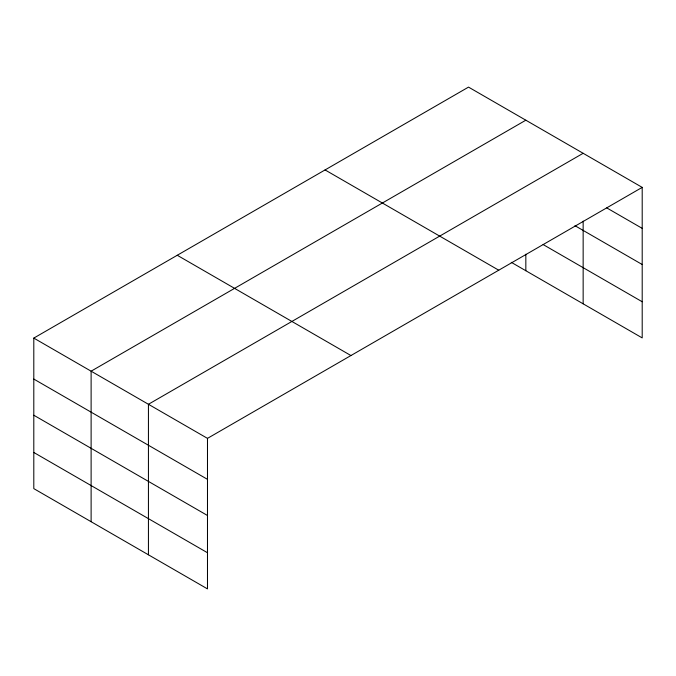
<?xml version="1.0" encoding="UTF-8"?>
<svg xmlns="http://www.w3.org/2000/svg" width="676" height="676" viewBox="0 0 676 676"><rect width="100%" height="100%" fill="white"/><g stroke="black" fill="none" stroke-linecap="round" stroke-linejoin="round"><path stroke-width="1.01" d="M33.8 338.093L207.481 438.369L207.481 588.889L33.8 488.621L33.8 338.093L468.519 87.111L642.2 187.379L642.2 337.907L511.276 262.322M525.835 120.201L91.116 371.183L91.116 521.711M583.151 153.291L148.433 404.273L148.433 554.802M207.481 438.369L642.2 187.379M606.769 207.904L642.2 228.361M574.963 225.691L642.2 264.51M543.124 244.551L642.2 301.758M325.063 169.929L498.744 270.206M177.256 255.266L350.937 355.542M33.8 379.067L207.481 479.343M33.8 415.225L207.481 515.492M33.8 452.464L207.481 552.74M583.151 221.12L583.151 303.811M525.835 254.201L525.835 270.721"/></g></svg>
